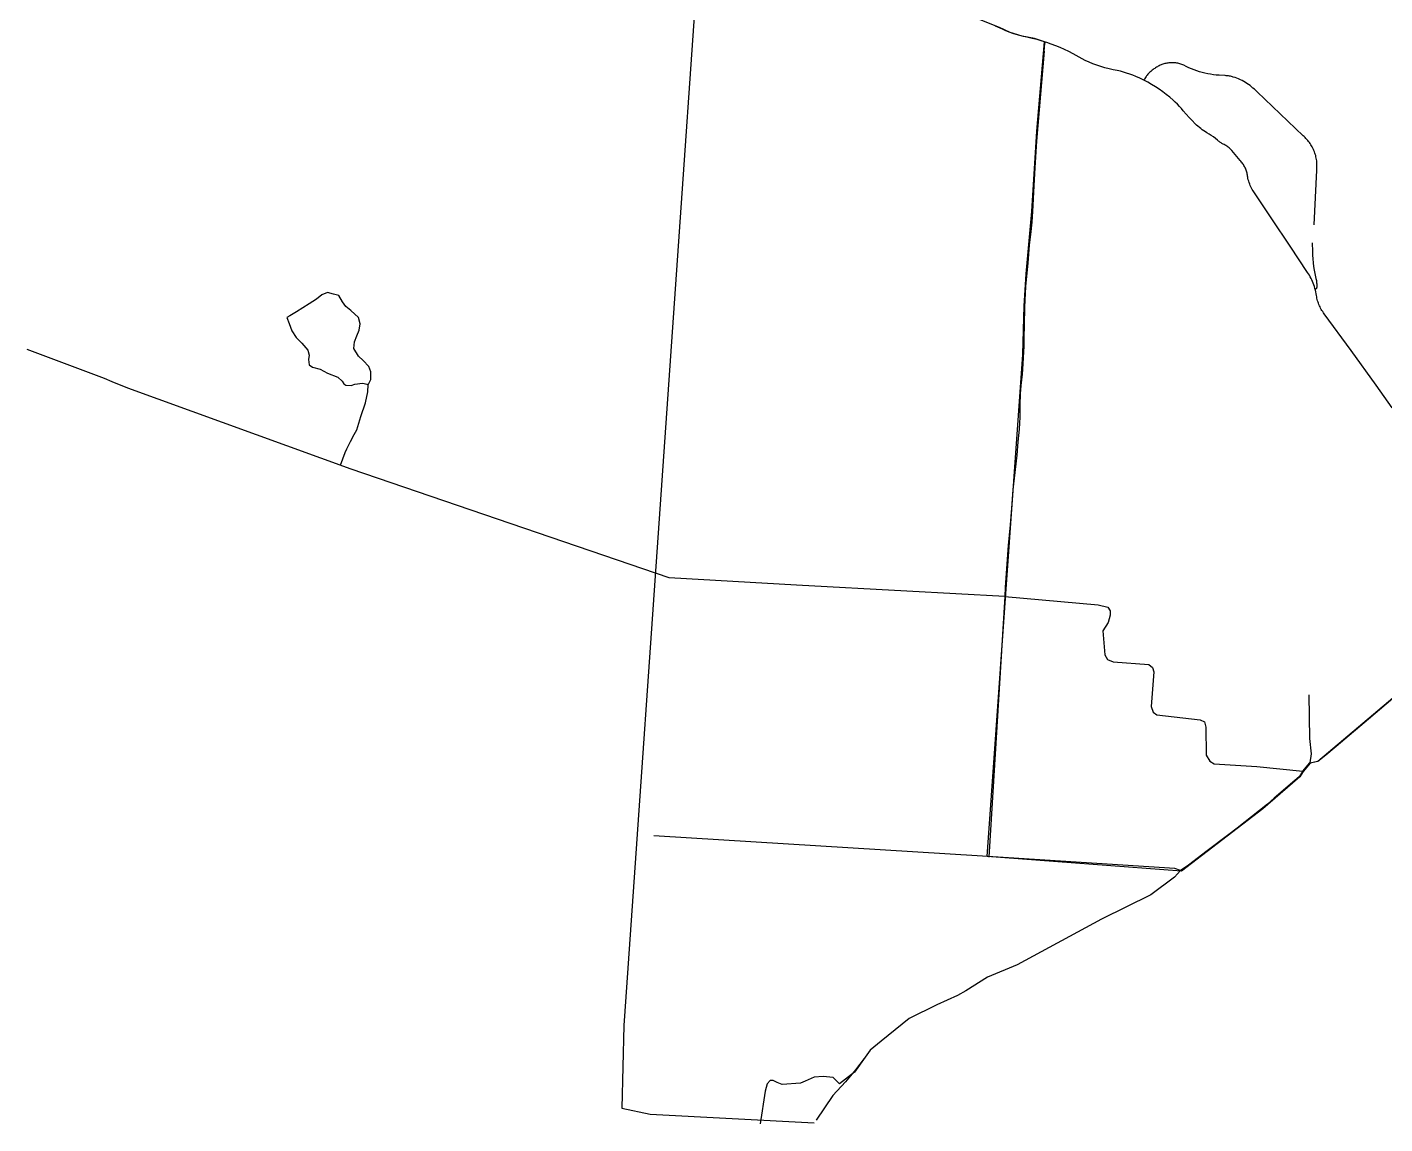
# Model space of a CAD drawing. Header units: inches. Extents: x 327545 to 344127, y 4677187 to 4689491.
# Drawn here: x 328936 to 331374, y 4679761 to 4681730 of the extents above; entities that cross this region are included whole.
import ezdxf

# ---------------------------------------------------------------- set-up
doc = ezdxf.new("R2010")
doc.units = ezdxf.units.IN
doc.header["$MEASUREMENT"] = 0
doc.layers.add('Trails', color=7, linetype='Continuous')

msp = doc.modelspace()

# ---------------------------------------------------------------- linework, layer by layer
at = {"layer": 'Trails'}
for p, q in [((331203.524, 4681337.2298), (331171.0042, 4681386.2556)), ((330089.1686, 4680741.4715), (329971.3719, 4680781.8003)), ((330317.6559, 4680728.7433), (330089.1686, 4680741.4715)), ((330515.5479, 4680717.7194), (330317.6559, 4680728.7433)), ((330691.2748, 4680707.9303), (330515.5479, 4680717.7194)), ((330691.2748, 4680707.9303), (330662.7203, 4680239.848)), ((330651.3082, 4680241.6859), (330061.2387, 4680278.6368))]:
    msp.add_line(p, q, dxfattribs=at)
for points in [[(330159.5328, 4682119.4049), (330007.5348, 4679938.0096), (330004.1799, 4679789.3222), (330054.9537, 4679778.7438), (330349.0187, 4679763.2288)], [(331395.861, 4680531.6667), (331344.3994, 4680487.9442), (331286.111, 4680438.7189), (331267.8786, 4680423.2407), (331253.6515, 4680411.9984), (331239.5945, 4680408.9003), (331227.2385, 4680394.133), (331221.206, 4680384.1846), (331154.8483, 4680326.717), (331008.8383, 4680214.7129), (330659.5881, 4680241.1674), (330723.778, 4681142.8123), (330726.3974, 4681230.2838), (330729.9693, 4681287.672), (330733.3824, 4681327.2008), (330740.1419, 4681399.6898), (330749.3089, 4681543.5916), (330762.7935, 4681704.0132), (330744.8018, 4681709.8341), (330722.7223, 4681714.332), (330701.1323, 4681720.9995), (330682.0822, 4681729.8895), (330644.4584, 4681744.6533)], [(331171.0042, 4681386.2556), (331138.6817, 4681434.5722), (331137.2298, 4681436.8381), (331135.8561, 4681439.1523), (331134.5622, 4681441.512), (331133.3496, 4681443.9146), (331132.2199, 4681446.3571), (331131.1741, 4681448.8368), (331130.2137, 4681451.3508), (331129.3397, 4681453.8961), (331128.5531, 4681456.4698), (331127.8549, 4681459.0688), (331127.6897, 4681460.9285), (331127.4599, 4681462.7813), (331127.1656, 4681464.6249), (331126.8073, 4681466.4572), (331126.3853, 4681468.2759), (331125.9003, 4681470.0788), (331125.3527, 4681471.8637), (331124.7432, 4681473.6284), (331124.0727, 4681475.3709), (331123.3419, 4681477.0889), (331122.5516, 4681478.7804), (331121.7029, 4681480.4433), (331120.7968, 4681482.0757), (331119.8343, 4681483.6755), (331118.8167, 4681485.2408), (331117.7452, 4681486.7697), (331116.621, 4681488.2603), (331115.4457, 4681489.7109), (331114.2204, 4681491.1196), (331099.2798, 4681508.8213), (331098.0626, 4681510.113), (331096.8012, 4681511.3616), (331095.4971, 4681512.5655), (331094.152, 4681513.7232), (331092.7673, 4681514.8335), (331091.3448, 4681515.8948), (331089.8862, 4681516.906), (331088.3933, 4681517.8658), (331086.8679, 4681518.7731), (331085.3119, 4681519.6267), (331083.7271, 4681520.4256), (331082.1154, 4681521.1689), (331080.9045, 4681521.8579), (331079.7179, 4681522.588), (331078.5569, 4681523.3581), (331077.423, 4681524.1674), (331076.3173, 4681525.0151), (331075.2413, 4681525.9), (331074.1961, 4681526.8212), (331073.1831, 4681527.7775), (331069.5953, 4681530.6048), (331065.9232, 4681533.3215), (331062.1699, 4681535.925), (331058.3391, 4681538.4131), (331054.4343, 4681540.7833), (331051.5867, 4681542.515), (331048.7963, 4681544.3374), (331046.0658, 4681546.2485), (331043.3982, 4681548.2464), (331040.7962, 4681550.329), (331038.2625, 4681552.4942), (331035.7997, 4681554.7397), (331033.4103, 4681557.0631), (331027.7283, 4681562.578), (331022.2421, 4681568.2877), (331016.9585, 4681574.1852), (331011.8837, 4681580.2634), (331008.4849, 4681584.3331), (331004.9451, 4681588.2808), (331001.2686, 4681592.1016), (330997.4601, 4681595.7908), (330993.5243, 4681599.3438), (330987.5284, 4681604.6192), (330981.3561, 4681609.6871), (330975.0146, 4681614.5416), (330968.5113, 4681619.177), (330961.8537, 4681623.588), (330955.0495, 4681627.7694), (330948.1068, 4681631.7164), (330941.0335, 4681635.4244), (330933.8379, 4681638.889), (330926.5283, 4681642.1062), (330921.1675, 4681644.2614), (330915.7431, 4681646.2514), (330910.2603, 4681648.0742), (330904.7243, 4681649.7281), (330899.1401, 4681651.2117), (330893.5132, 4681652.5234), (330886.0764, 4681653.9186), (330878.6911, 4681655.5644), (330871.3657, 4681657.4591), (330864.1085, 4681659.6004), (330856.9279, 4681661.9859), (330849.8321, 4681664.6128), (330842.8291, 4681667.4782), (330835.9271, 4681670.5788), (330814.1071, 4681682.4723), (330806.4865, 4681686.4825), (330798.7474, 4681690.2591), (330790.8971, 4681693.7986), (330782.9427, 4681697.0976), (330774.8917, 4681700.1532), (330766.7514, 4681702.9625), (330758.5295, 4681705.523), (330749.5029, 4681708.039), (330740.4055, 4681710.2857), (330731.2453, 4681712.2613), (330724.8039, 4681713.6659), (330718.4145, 4681715.2904), (330712.0844, 4681717.133), (330705.8213, 4681719.1914), (330699.6323, 4681721.4633), (330693.5249, 4681723.9459), (330687.5061, 4681726.6365), (330674.875, 4681732.3565)], [(330762.4174, 4681687.2194), (330763.4793, 4681701.0603), (330763.5439, 4681701.4075), (330763.6201, 4681701.7523), (330763.7079, 4681702.0943), (330763.8071, 4681702.4332), (330763.9177, 4681702.7685), (330764.0395, 4681703.0999), (330764.1723, 4681703.4271), (330764.3162, 4681703.7496)], [(330762.4174, 4681687.2194), (330748.6302, 4681525.5819), (330745.2189, 4681478.167), (330743.8105, 4681445.5894), (330741.5974, 4681410.5986), (330741.3962, 4681399.7394), (330739.7866, 4681380.4342), (330738.1771, 4681363.7432), (330735.3604, 4681338.8073), (330732.7423, 4681307.4479), (330728.9196, 4681265.0166), (330727.1089, 4681227.4115), (330726.3041, 4681195.4372), (330725.7005, 4681172.9145), (330725.7005, 4681157.8322), (330723.2847, 4681116.234), (330722.3949, 4681107.5771)], [(331246.8815, 4681375.5599), (331251.4384, 4681473.7786), (331251.6764, 4681476.1546), (331251.8334, 4681478.5373), (331251.9092, 4681480.924), (331251.9038, 4681483.3119), (331251.8171, 4681485.6983), (331251.6493, 4681488.0803), (331251.4006, 4681490.4552), (331251.0712, 4681492.8202), (331250.6614, 4681495.1727), (331250.1719, 4681497.5099), (331249.6032, 4681499.8291), (331248.9558, 4681502.1276), (331248.2307, 4681504.4027), (331247.4285, 4681506.6518), (331246.5503, 4681508.8724), (331245.597, 4681511.0617), (331244.5698, 4681513.2174), (331243.4698, 4681515.3369), (331242.2984, 4681517.4177), (331241.0568, 4681519.4574), (331239.7465, 4681521.4537), (331238.3691, 4681523.4043), (331236.9261, 4681525.3069), (331235.4192, 4681527.1593), (331233.8502, 4681528.9593), (331232.2208, 4681530.7049), (331230.5329, 4681532.3941), (331228.7886, 4681534.0248), (331226.9898, 4681535.5953), (331144.3715, 4681614.13), (331142.0198, 4681616.5739), (331139.5846, 4681618.9344), (331137.0687, 4681621.2088), (331134.4752, 4681623.3943), (331131.8072, 4681625.4883), (331129.068, 4681627.4881), (331126.2609, 4681629.3914), (331123.3892, 4681631.1959), (331120.4565, 4681632.8994), (331117.4663, 4681634.4998), (331114.4222, 4681635.9953), (331111.328, 4681637.3839), (331108.1873, 4681638.664), (331105.0039, 4681639.834), (331101.7818, 4681640.8926), (331100.0151, 4681641.4084), (331098.2328, 4681641.8676), (331096.4368, 4681642.2697), (331094.6289, 4681642.6143), (331092.8109, 4681642.9011), (331090.9846, 4681643.1297), (331089.152, 4681643.2999), (331087.315, 4681643.4115), (331076.136, 4681644.1782), (331071.0262, 4681644.5306), (331065.9318, 4681645.0618), (331060.8592, 4681645.7712), (331055.8145, 4681646.658), (331050.804, 4681647.7209), (331045.8338, 4681648.9587), (331040.9101, 4681650.3699), (331036.0388, 4681651.9528), (331031.226, 4681653.7054), (331026.4775, 4681655.6255), (331021.7993, 4681657.7109), (331017.1969, 4681659.9589), (331012.6762, 4681662.3667), (331010.9918, 4681663.0502), (331009.285, 4681663.6754), (331007.5577, 4681664.2417), (331005.812, 4681664.7484), (331004.05, 4681665.1948), (331002.2736, 4681665.5806), (331000.4851, 4681665.9051), (330998.6865, 4681666.1681), (330996.8799, 4681666.3692), (330995.0675, 4681666.5082), (330993.2514, 4681666.5849), (330991.4337, 4681666.5993), (330989.6166, 4681666.5512), (330987.8022, 4681666.4409), (330985.9927, 4681666.2683), (330984.1901, 4681666.0337), (330982.3967, 4681665.7374), (330980.6145, 4681665.3798), (330978.8456, 4681664.9612), (330977.0921, 4681664.4821), (330975.3561, 4681663.9432), (330973.6397, 4681663.345), (330971.9447, 4681662.6882), (330970.2733, 4681661.9737), (330968.6274, 4681661.2022), (330967.0089, 4681660.3747), (330965.4198, 4681659.4921), (330963.862, 4681658.5555), (330962.3371, 4681657.5661), (330960.8472, 4681656.5248), (330959.3085, 4681655.5387), (330957.804, 4681654.5011), (330956.3356, 4681653.4132), (330954.9048, 4681652.2762), (330953.5133, 4681651.0914), (330952.1626, 4681649.8602), (330950.8545, 4681648.5841), (330949.5902, 4681647.2643), (330948.3714, 4681645.9026), (330947.1993, 4681644.5004), (330946.0753, 4681643.0593), (330945.0008, 4681641.581), (330943.9769, 4681640.0672), (330943.0048, 4681638.5196), (330942.0856, 4681636.94), (330941.2205, 4681635.3303)], [(331386.8503, 4681046.777), (331372.8494, 4681067.5754), (331358.2142, 4681087.9325), (331313.0768, 4681150.1506), (331264.9319, 4681215.8246), (331263.5208, 4681217.7479), (331262.1742, 4681219.7169), (331260.8936, 4681221.7294), (331259.6803, 4681223.7833), (331258.5357, 4681225.8761), (331257.461, 4681228.0057), (331256.4574, 4681230.1698), (331255.5261, 4681232.3659), (331254.668, 4681234.5916), (331253.884, 4681236.8446), (331253.1752, 4681239.1222), (331252.5421, 4681241.4221), (331251.9856, 4681243.7417), (331251.5061, 4681246.0785), (331251.1043, 4681248.4298), (331250.5462, 4681251.7237), (331249.8884, 4681254.9991), (331249.1315, 4681258.2531), (331248.2762, 4681261.4826), (331247.3233, 4681264.6846), (331246.2737, 4681267.8563), (331245.1879, 4681270.813), (331244.001, 4681273.7306), (331242.7145, 4681276.6057), (331241.33, 4681279.4349), (331239.8489, 4681282.2148), (331238.2732, 4681284.9421), (331236.6047, 4681287.6136), (331234.8453, 4681290.2262), (331203.524, 4681337.2298)], [(331243.3972, 4681343.1497), (331243.7325, 4681327.6505), (331243.9754, 4681320.9207), (331244.4163, 4681314.2011), (331245.055, 4681307.4973), (331245.8908, 4681300.8153), (331246.923, 4681294.1608), (331250.1001, 4681279.0396), (331250.505, 4681277.1715), (331250.8481, 4681275.2911), (331251.1291, 4681273.4004), (331251.3478, 4681271.5014), (331251.5038, 4681269.5963), (331251.597, 4681267.6871), (331251.6272, 4681265.7759), (331251.5946, 4681263.8647), (331251.5861, 4681263.6979), (331251.5718, 4681263.5314), (331251.5517, 4681263.3656), (331251.5259, 4681263.2006), (331251.4944, 4681263.0365), (331251.4572, 4681262.8737), (331251.4144, 4681262.7122), (331251.3661, 4681262.5524), (331251.3122, 4681262.3943), (331251.2528, 4681262.2381), (331251.1881, 4681262.0842), (331251.118, 4681261.9325), (331251.0428, 4681261.7834), (331250.9624, 4681261.637), (331250.8769, 4681261.4935), (331250.7866, 4681261.353), (331250.6914, 4681261.2157), (331250.5915, 4681261.0818), (331250.4871, 4681260.9515), (331250.3781, 4681260.8248), (331250.2649, 4681260.7021), (331250.1474, 4681260.5833), (331250.026, 4681260.4687), (331249.9006, 4681260.3583), (331249.7714, 4681260.2524), (331249.6386, 4681260.151), (331249.5025, 4681260.0543), (331249.363, 4681259.9624), (331249.2204, 4681259.8754), (331249.0749, 4681259.7933), (331248.9267, 4681259.7164), (331248.7758, 4681259.6447)], [(329499.1449, 4680943.8314), (329507.0885, 4680966.5548), (329510.5522, 4680973.4563), (329516.9535, 4680986.2641), (329523.3548, 4680999.0718), (329528.2873, 4681007.4499), (329535.1929, 4681031.0858), (329543.5672, 4681055.7169), (329547.9955, 4681075.9184), (329548.4997, 4681088.234), (329553.4322, 4681098.0886), (329553.4322, 4681111.3886), (329549.9685, 4681121.2432), (329539.6212, 4681132.0823), (329531.2469, 4681139.9572), (329522.8726, 4681153.2572), (329523.8591, 4681165.5728), (329528.2873, 4681175.9196), (329532.7156, 4681186.2664), (329534.2064, 4681197.5976), (329531.2469, 4681209.421), (329517.4358, 4681221.7366), (329508.5792, 4681229.1303), (329502.6602, 4681237.4975), (329495.7547, 4681248.3365), (329486.3939, 4681251.2896), (329475.5424, 4681254.2537), (329465.1951, 4681249.8131), (329455.8343, 4681241.9381), (329442.5275, 4681233.56), (329431.1936, 4681226.6585), (329419.8598, 4681219.2757), (329408.0218, 4681211.882), (329402.607, 4681208.9288), (329406.553, 4681198.0898), (329411.4636, 4681185.2821), (329419.3556, 4681172.9665), (329429.7029, 4681163.1118), (329440.0502, 4681150.3041), (329442.5275, 4681141.4338), (329441.541, 4681133.5588), (329442.5275, 4681124.1964), (329448.9288, 4681119.7667), (329462.2356, 4681116.3104), (329475.5424, 4681109.4198), (329494.2859, 4681102.0261), (329501.6737, 4681094.6433), (329504.6332, 4681090.2027), (329508.5792, 4681087.7418), (329517.94, 4681086.7574), (329524.8456, 4681089.2184), (329538.6347, 4681091.1871), (329547.009, 4681089.7105), (329548.4997, 4681088.234)], [(329089.1806, 4681093.6345), (329075.4107, 4681099.4065), (328936.3747, 4681151.5228)], [(330722.3949, 4681107.5771), (330720.2668, 4681086.8739), (330719.0596, 4681071.9928), (330718.6573, 4681052.4865), (330718.2548, 4681030.1647), (330717.2489, 4681008.6475), (330715.0357, 4680985.7225), (330713.0187, 4680961.9975), (330709.5984, 4680931.0287), (330705.9769, 4680900.4621), (330703.7638, 4680866.6779), (330701.1482, 4680837.1167), (330697.7279, 4680799.5117), (330692.0931, 4680725.1011), (330691.2748, 4680707.9303), (330858.9889, 4680692.9141), (330876.3023, 4680688.8425), (330880.4252, 4680682.7053), (330880.4252, 4680674.6281), (330876.9461, 4680661.3904), (330867.6317, 4680646.55), (330870.9185, 4680603.5041), (330875.7744, 4680595.1203), (330885.9277, 4680591.1489), (330949.9372, 4680586.2951), (330956.5589, 4680580.5588), (330958.7661, 4680572.6162), (330954.3517, 4680510.8401), (330957.8833, 4680500.2499), (330964.5049, 4680495.8373), (331042.1993, 4680487.0122), (331050.1453, 4680483.0409), (331052.3525, 4680473.7745), (331053.2354, 4680423.0299), (331059.4156, 4680412.4397), (331067.3617, 4680407.5859), (331144.1731, 4680402.732), (331226.2819, 4680394.3481), (331239.0838, 4680409.3509), (331253.4309, 4680412.759), (331407.202, 4680542.6446)], [(329971.3719, 4680781.8003), (329517.9193, 4680937.0442), (329116.8541, 4681082.0344), (329089.1806, 4681093.6345)], [(331237.3181, 4680531.5792), (331238.6424, 4680453.4767), (331241.2911, 4680425.6774), (331239.0838, 4680409.3509)], [(331226.2819, 4680394.3481), (331219.9889, 4680384.6609), (331204.3784, 4680371.0084), (331175.2742, 4680346.1904), (331163.1563, 4680335.1308), (331108.416, 4680292.4177), (331091.0307, 4680279.1978), (331054.8886, 4680251.5223), (331021.0747, 4680225.9106), (331007.0518, 4680216.2268), (330996.0637, 4680204.1839), (330953.685, 4680172.4134), (330865.396, 4680128.7289), (330713.5388, 4680047.0963), (330660.5654, 4680024.5921), (330621.2767, 4680000.323), (330606.3467, 4679991.4519), (330569.5768, 4679975.1836), (330519.5456, 4679950.4799), (330469.5144, 4679909.5079), (330450.0883, 4679893.4515), (330440.8969, 4679880.8794)], [(331007.0518, 4680216.2268), (330996.5052, 4680220.0692), (330651.3082, 4680241.6859)], [(330440.8969, 4679880.8794), (330421.3956, 4679854.2053), (330394.769, 4679832.9867), (330383.3161, 4679844.4348), (330365.2325, 4679846.2424), (330349.5601, 4679845.0373), (330333.2849, 4679837.807), (330324.8459, 4679834.1918), (330291.6927, 4679831.7817), (330282.6509, 4679835.3968), (330275.4175, 4679839.012), (330269.9924, 4679839.012), (330265.1701, 4679832.9867), (330261.5534, 4679819.7311), (330252.5116, 4679761.2858)], [(330439.1622, 4679878.5066), (330423.3368, 4679857.9863), (330405.3129, 4679836.8725), (330382.6542, 4679812.1539), (330352.7859, 4679767.8665)]]:
    msp.add_lwpolyline(points, dxfattribs=at)

doc.saveas('drawing.dxf')
